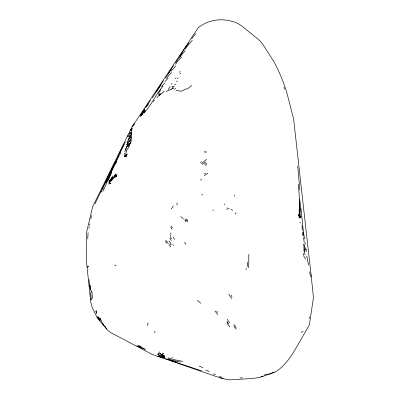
<?xml version="1.0" encoding="UTF-8"?>
<svg xmlns="http://www.w3.org/2000/svg" width="400" height="400" viewBox="0 0 400 400"><rect width="100%" height="100%" fill="white"/><g stroke="black" fill="none" stroke-linecap="round" stroke-linejoin="round"><path stroke-width="0.6" d="M110.465 183.44L109.035 182.855L109.045 181.38L109.82 183.145L110.465 183.44L108.555 184.07M298.65 214.035L300.39 217.38L299.67 218.1L298.455 215.375L299.01 215.2C300.12 204.95 299.04 194.455 298.465 184.11M304.58 238.95C302.135 225.75 302 212.22 299.495 199.05L299.72 205.87L300.48 212.47M303.54 253.32L303.93 256.46L305.56 259.055M126.415 154.715L125 156.43L124.575 156.4L124.425 156.12L126.415 154.715L126.61 155.31L126.935 154.37M124.72 151.89L125.68 149.5L125.72 148.27M247.56 262.085L247.315 266.595M115.34 176.77L114.37 176.01L114.89 176.56L114.935 175.56L115.855 174.17L115.34 176.77L114.89 176.56L115.1 174.705L114.11 176.225L114.69 177.135L113.85 177.46L109.685 182.645L109.78 180.25L109.22 181.94L109.82 183.145L109.035 182.855M185.09 220.955L185.17 218.88M132.735 128.745L132.415 128.64C130.955 129.545 131.905 132.475 131.47 134.06L128.015 139.48L131.39 137.22L131.775 133.805L130.295 135.655L128.58 136.865L129.915 133.835L131.555 132.315L129.515 133.76L130.26 132.13M186.73 220.98L186.86 218.775M87.715 238.8L88.12 232.685M158.545 94.74L158.93 92.615L160.88 89.585M299.59 205.165L299.76 203.09M185.805 221.92L185.98 219.88M162.045 357.655L161.95 357.215L161.125 357.315L161.155 357.01L162.76 356.725L162.805 355.845L163.65 355.465L164.18 355.745L164.565 357.21L163.505 357.77L162.16 356.12L163.65 355.465L162.305 355.455L160.955 356.1L161.125 357.315L163.285 357.915M96.36 313.84L96.565 312.23L96.125 310.345M310.92 277.025L311.105 275.17L293.605 118.915L286.43 91.145C282.975 80.84 278.845 70.685 273.625 61.14L263.43 45.295C260.16 39.945 254.63 36.51 249.95 32.53C244.115 28.32 238.955 22.335 231.455 21.28C220.185 17.9 207.315 20.345 198.28 27.675L132.01 126.9L92.67 206.64L86.53 232.56L86.535 262.055L90.72 301.92L92.195 307.61L97.57 318.46L108.28 330.88L111.285 332.885L152.075 354.375L221.855 378.48L229.42 379.865L252.195 378.505L259.805 377.48L275.185 372.1C288.09 364.055 294.925 349.765 302.41 337.035L309.405 324.825L313.47 297.43L311.105 275.17M109.685 182.645L109.9 180.705L110.745 178.86L110.93 180.795L109.9 180.705M187.415 221.975L187.655 219.78M125.68 149.5L126.655 148.48L126.29 146.99L128.21 146.51L130.765 143.065L131.39 137.22M246.065 269.705L246.24 268.265M98.815 317.33L98.52 319.58L99.15 318.375L98.815 317.33L97.09 317.515L98.2 316.125M89.61 225.305L89.82 223.765M157.74 356.355L159.205 356.455L162.53 353.755L162.305 355.455L163.68 353.2M248.44 267.775L248.77 264.885L248.81 254.355M91.51 215.51L90.76 218.945M88.97 228.32L89.245 226.815M306.215 251.79L306.445 249.085M180.02 55.77L186.06 46.82L186.315 45.605M112.01 179.9L111.95 177.975L112.415 178.895L112.955 175.92L111.95 177.975L111.735 179.845L111.83 177.35L110.88 179.425L110.93 180.795L113.85 177.46L114.11 176.225L114.69 177.135M299.445 208.39L299.085 211.145L299.575 212.705M90.515 287.79L89.76 286.575L90.08 285.265C90.69 287.605 90.185 290.39 92.04 292.245L92.365 298.715M91.265 291.285L90.66 293.315L91.46 299.915L90.35 299.055M96.135 312.57L96.36 311.825M309.115 318.505L309.63 316.945M305.095 254.71L304.21 251.595L305.39 249.105L305.28 247.545M160.2 93.06L159.43 95.1L159.705 95.255L159.38 94.315L159.43 95.1L159.96 95.035L159.685 94.93L164.375 91.225M145.265 110.545L143.935 112.92C151.79 105.07 155.72 94.27 163.03 86.1M162.53 353.755L160.955 356.1L161.465 356.06L161.8 357.055L162.16 356.12L164.18 355.745M108.195 180.365L111.76 172.26M106.05 182.715L113.195 167.34M124.425 156.12L124.445 156.575L125.565 156.54L126.4 155.115M142.52 112.51L141.81 114.13L140.66 115.21L143.48 111.575L144.835 108.925L144.375 110.395L142.605 113.14M148.02 103.995L147.48 105.295L146.355 106.455L150.52 100.28M226.785 209.405L227.475 207.755M161.125 357.315L159.205 356.455L160.53 353.3L161.4 354.595M126.29 146.99L127.3 145.94L126.805 144.59L127.77 143.45L127.395 142.16L127.965 140.815L130.49 137.27L130.295 135.655M148.19 322.925L147.505 324.505L148 325.57M124.11 154.575L124.735 153.17M154.46 332.745L155.14 331.25M124.76 155.995L124.575 156.4L125.355 155.85L125 156.43L125.565 156.54L124.435 156.17L124.445 156.575L126.175 156.22L126.025 155.14M94.995 203.85L115.455 161.31M123.935 144.11L117.99 156.065M119.525 153.75L125.55 141.825M118.36 156.2L102.155 189.46L103.29 188.495M235.305 214.175L236.07 212.565M127.65 136.46L128.33 135.045M114.625 164.38L120.705 152.775M126.745 151.125L125.49 153.555M301.22 332.61L301.655 331.79M159.57 351.77L158.185 354.255L159.205 356.455M166.05 91.45L171.775 89.075L172.755 87.33L174.435 86.405L172.09 86.76M129.615 145.395L127.655 148.995L126.07 151M170.215 86.615L168.225 89.575M171.195 209.035L173.295 205.98M124.7 155.935L126.72 153.91L127.67 154.1M131.115 138.795L127.77 143.45M131.65 130.515L130.635 130.325L131.775 128.6M188.885 42.785L186.06 46.82M155.935 92.045L163.485 80.75M102.785 191.45C107.695 181.705 110.94 171.14 116.68 161.69L115.335 162.92M168.505 73.12L173.595 65.525M184.99 49.035L192.285 40.245M100.99 192.315L101.785 191.135M152.28 97.91L161.065 84.875M175.615 62.78L182.245 53.105M179.825 57.335L181.83 54.44L185.315 50.79M175.505 64.345L177.455 61.49L181.6 57.135M171.295 69.545L165.51 77.95M171.385 71L175.775 65.89M164.925 81.52L168.175 78.135M132.01 126.9L134.7 123.155L133.565 125.21L133.83 124.32L133.555 124.655M166.615 78.47L169.155 74.855L171.645 72.52M148.355 104.075L145.57 107.78M115.31 176.405L116.96 174.365L116.2 176.33L115.35 176.785L114.935 175.56M161.505 86.815L163.07 84.625L164.99 82.885M302.58 331.98L303.16 331.175M144.055 110.15L142.29 112.56L143.48 111.575M127.3 145.94L130.92 141.73M195.735 33.745L191.8 38.645M125.745 155.52L125 156.43L124.775 156.07M144.475 111.505L140.93 115.475L141.81 114.13L140.85 115.14L140.14 116.425L141.405 115.68L143.065 113.885M130.635 130.325L131.97 128.74M153.28 101.66L154.45 100.285M305.39 249.105L304.005 250.72L304.21 251.595M156.915 97.665L159.085 95.305L159.705 95.255M191.595 85.415L186.87 89.385M202.425 164.405L205.675 161.86M179.265 72.25L180.125 71.49M179.8 73.905L180.67 73.14M201.51 163.61L206.675 159.31M161.8 357.055L163.65 355.465L161.465 356.06M204.285 175.66L207.825 173.265M175.155 78.6L176.055 77.89M200.315 162.59L201.405 161.735M204.51 174.02L205.65 173.145M171.165 84.195L172.17 83.43M201.585 195.04L202.685 194.2M204.635 164.58L206.875 163.015M176.3 81.73L177.265 81.01M200.58 180.17L201.815 179.255M177.3 78.61L178.255 77.91M126.13 155.78L124.86 156.615L126.175 156.22L126.255 157.09M174.67 84.785L175.765 84.07M186.435 88.545L182.455 90.79L179.455 91.375M131.195 140.19L127.395 142.16M205.52 165.435L206.705 164.7M171.775 89.075L173.6 88.165M126.805 144.59L130.765 143.065M274.12 371.815L271.415 373.28L267.96 374.455M228 209.03L229.27 208.445M220.41 377.65L221.67 377.09L218.95 376.655M267.435 373.915L264.03 375.1M160.53 353.3L158.185 354.255L157.02 354.07M173.995 89.23L175.765 88.595M113.85 177.46L116.775 176.445L116.2 176.33L116.075 175.595M300.39 217.38L299.535 217.65L299.84 213.865L299.645 208.495L300.185 209.81M262.96 376.14L260.9 376.565M179.27 90.44L176.05 90.73M299.775 222.85L300.81 222.73M242.55 377.75L239.945 377.935M144.355 349.315L145.435 349.24L138.85 346.205M215.53 374.49L213.32 373.96M164.565 357.21L163.35 357.07L163.07 356.595L164.39 356.435L163.35 357.07L163.505 357.77L165.315 358.155M206.765 152.085L204.45 151.695L205.11 152.55M182.945 361.425L174.045 359.65L168.23 357.875M180.375 362.13L172.515 360.365L167.815 358.79M161.155 357.01L161.95 357.215M100.02 318.05L100.3 318.72L99.44 320.665L99.15 318.375L100.3 318.72L102.75 323.935L105.92 327.645L106.5 329.005M209.285 371.45L205.56 370.115M176.905 362.235L165.915 358.81M170.48 360.495L201.6 370.885M202.885 367.635L199.315 366.145M171.73 357.255L172.45 357.57M141.115 346.61L138.11 345.12M136.805 345.74L143.41 348.815M116.015 265.88L114.505 265M221.535 377.96L223.055 378.8M100.915 320.345L99.695 319.65L99.15 318.375M231.03 209.285L232.7 210.355M298.455 215.375L301.02 217.32L300.585 213.775M200.735 303.22L197.44 300.29M180.83 216.545L183.425 218.975M170.645 246.99L168.97 244.665M233.92 326.15L236.265 329.275M229.825 326.92L227.245 323.57L227.075 321.595L228.705 323.94M236.145 327.545L233.74 324.315M174.535 239.31L173.03 237.02M169.84 244.005L170.7 245.075M227.15 319.295L229.67 322.81M170.94 225.825L172.46 227.765M217.755 314.585L214.9 310.905M216.78 311.04L217.75 312.28M168.21 243.65L165.98 240.415L165.765 242.005L166.51 243.19M184.49 242.4L185.86 244.39M228.805 294.125L231.79 298.625M171.3 244.22L168.96 240.935M172.135 229.415L170.76 227.345M170.005 234.68L170.765 235.745M170.12 236.57L171.495 238.8M171.355 240.53L169.83 238.3M170.365 232.94L171.08 233.995M231.065 295.12L232.015 296.665M172.815 244.475L173.51 245.63M234.4 194.955L234.9 196.125M224.46 203.89L224.84 204.81M105.19 326.725L105.705 328.065M90.585 289.28L90.05 287.74L90.215 289.355M125.255 155.07L125.395 155.49M95.675 311.265L95.93 312.06M109.045 181.38L109.22 181.94M212.935 209.82L213.23 210.835M310.305 275.285L309.69 271.775M306.75 255.98L308.54 265.005M89.76 286.575L88.965 279.52M304.2 242.435L303.54 237.365M302.59 235.755L302.33 233.975L303.02 232.09L303.46 235.585M284.005 87.14L284.32 89.39M103.575 323.79L103.685 324.74M299.91 189.92L297.7 166.155M302.045 225.66L302.325 230.565M305.06 242.39L305.165 244.14M128.905 143.995L128.96 145.51M177.02 202.9L177.065 205.255M304.58 249.285L304.005 250.72L303.83 244.14L304.455 245.84L304.58 249.285M87.91 266.62L87.44 267.17L88.565 266.68L87.91 266.62M160.755 94.415L159.69 94.94L160.755 94.415"/></g></svg>
